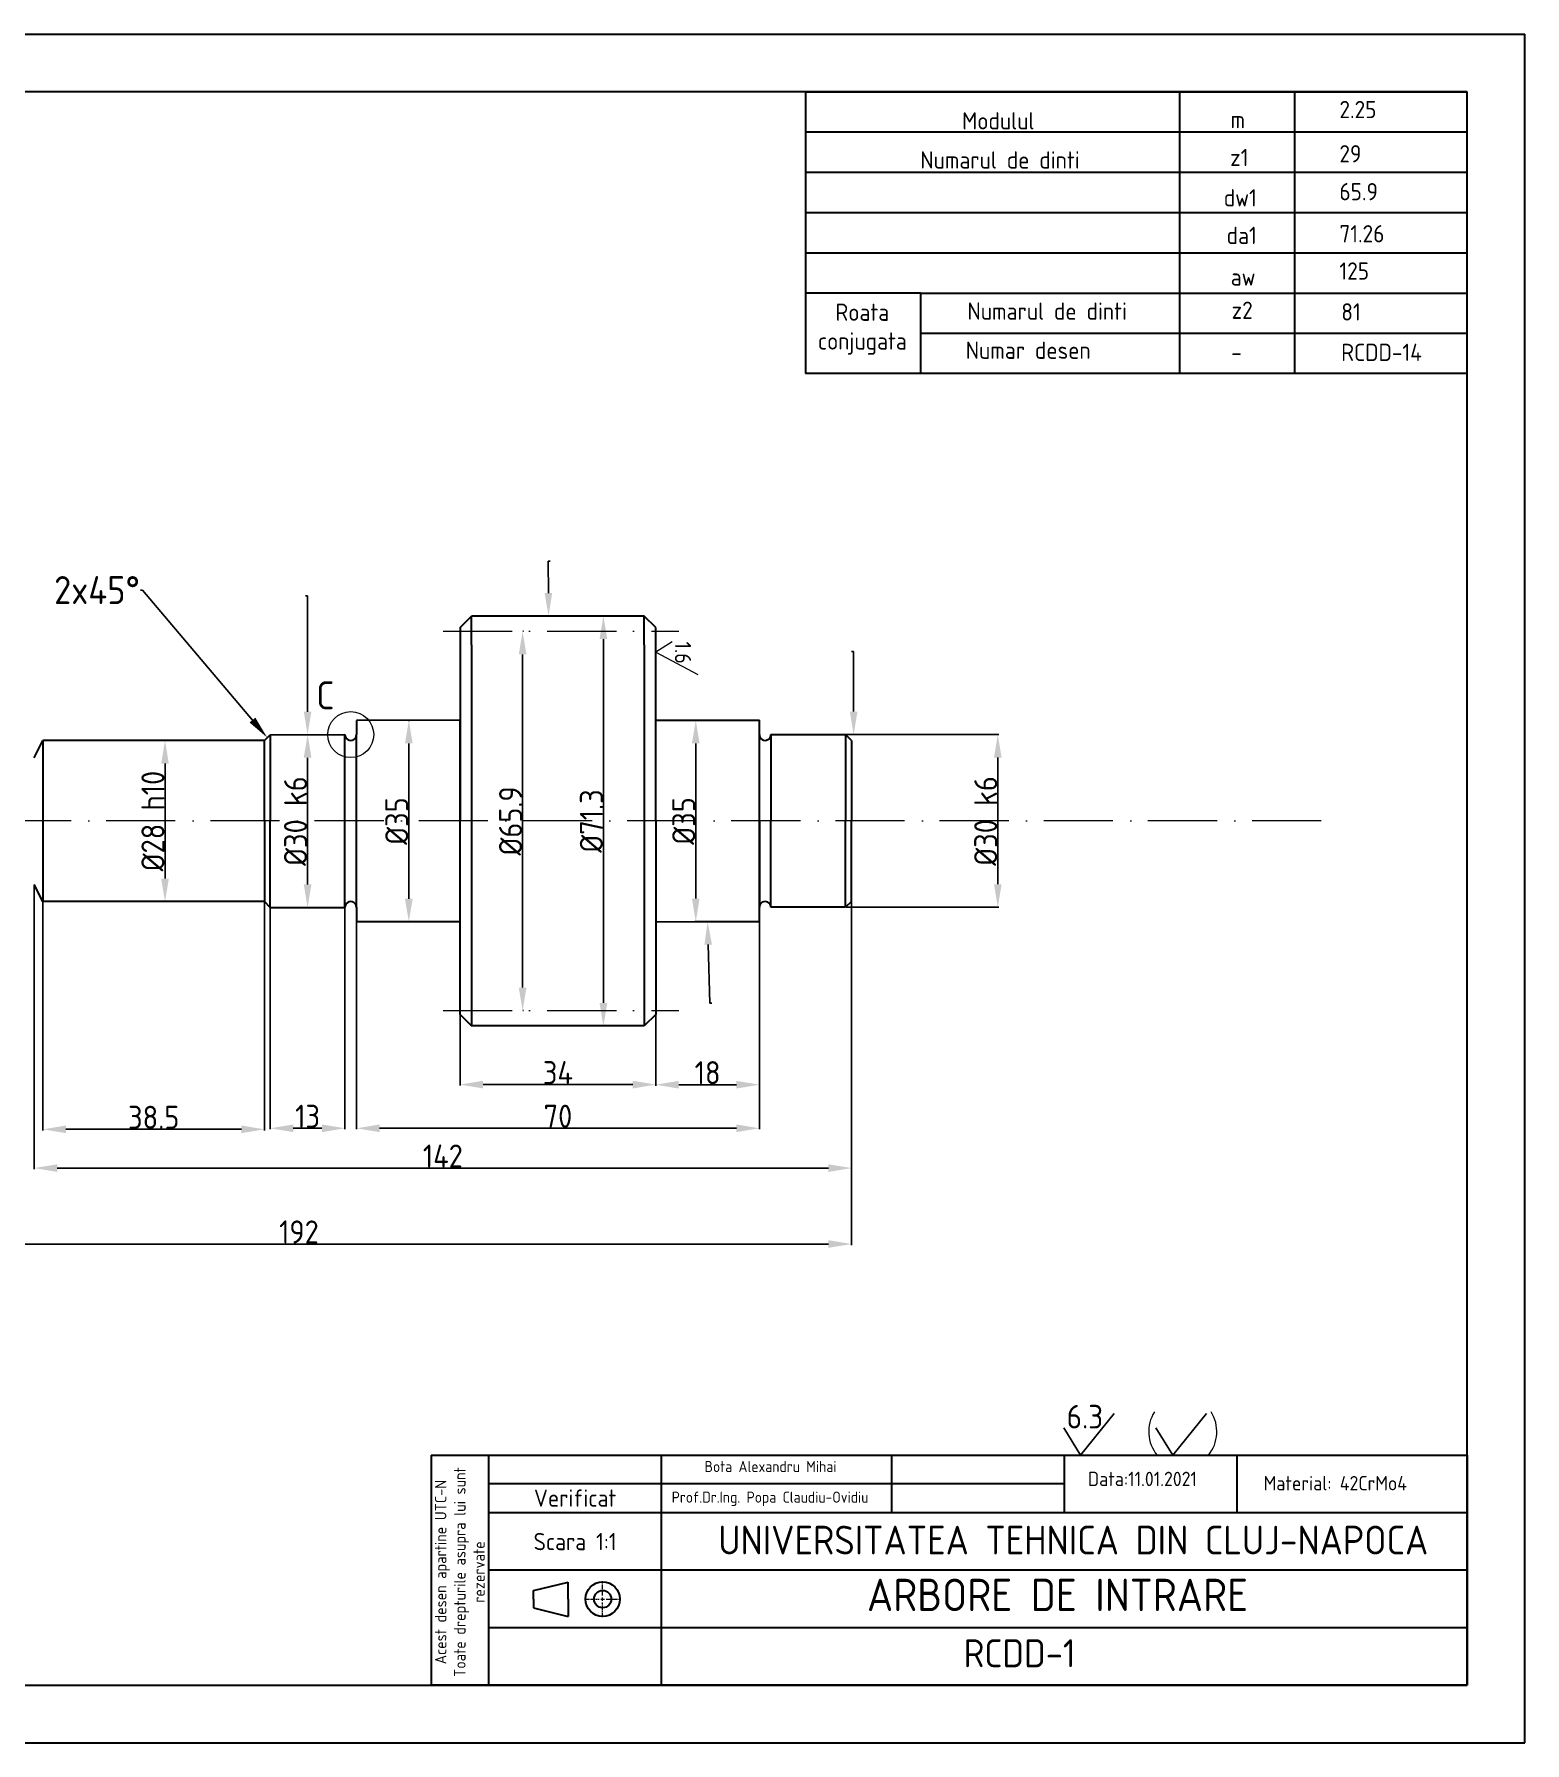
# Model space of a CAD drawing. Header units: millimetres. Extents: x -1 to 1843, y 0 to 1207.
# Drawn here: x 1582.3 to 1841.3, y 537 to 834 of the extents above; entities that cross this region are included whole.
import ezdxf
from ezdxf import colors
from ezdxf.entities.mleader import LeaderData, LeaderLine
from ezdxf.math import Vec2, Vec3

# ---------------------------------------------------------------- set-up
doc = ezdxf.new("R2010")
doc.units = ezdxf.units.MM
doc.linetypes.add('ACAD_ISO10W100', pattern=[18, 12, -3, 0, -3])
doc.linetypes.add('CENTER2', pattern=[1.125, 0.75, -0.125, 0.125, -0.125])
doc.layers.get('0').update_dxf_attribs({"lineweight": 30})
for name, color, linetype, lineweight in [('Axe', 7, 'ACAD_ISO10W100', 13), ('Center line', 7, 'ACAD_ISO10W100', 15), ('Hasuri', 7, 'Continuous', 13), ('Lini subtiri', 7, 'Continuous', 15), ('Thick', 7, 'Continuous', 30), ('Thin', 7, 'Continuous', 13)]:
    doc.layers.add(name, color=color, linetype=linetype, lineweight=lineweight)
doc.layers.add('LAYER1', color=7, linetype='Continuous')
doc.styles.get("Standard").update_dxf_attribs({"font": 'isocp.shx'})
doc.dimstyles.get("Standard").update_dxf_attribs({"dimtxt": 1, "dimasz": 4, "dimexe": 0.18, "dimexo": 0.0625, "dimgap": 0.09, "dimtad": 1, "dimtoh": 1, "dimdec": 1, "dimzin": 0, "dimdsep": 46, "dimtxsty": 'Standard', "dimcen": 0.09, "dimadec": 0, "dimazin": 0, "dimtfac": 1, "dimtdec": 1, "dimtofl": 0, "dimtmove": 0, "dimatfit": 3, "dimfxl": 1, "dimtolj": 1, "dimtzin": 0, "dimarcsym": 1})

# ---------------------------------------------------------------- blocks, each defined once
blk = doc.blocks.new('*U94')
at = {"layer": 'Center line', "color": 0, "linetype": 'CENTER2', "transparency": 16777216}
for p, q in [((0, 0.6), (0, 3.12)), ((-3.12, 0), (-0.6, 0)), ((0.6, 0), (3.12, 0)), ((0, -3.12), (0, -0.6))]:
    blk.add_line(p, q, dxfattribs=at)
at = {"layer": 'Center line', "color": 0, "linetype": 'Continuous', "transparency": 16777216}
for p, q in [((-0.3, 0), (0.3, 0)), ((0, -0.3), (0, 0.3))]:
    blk.add_line(p, q, dxfattribs=at)
blk = doc.blocks.new('*D97')
at = {"layer": 'Defpoints', "color": 0, "transparency": 16777216}
for p in [(1723.26, 712.29), (1749.7, 712.29), (1723.26, 682.29)]:
    blk.add_point(p, dxfattribs=at)
at = {"layer": 'Thin', "color": 0, "lineweight": -2, "transparency": 16777216}
for p, q in [((1723.33, 712.29), (1749.88, 712.29)), ((1749.7, 686.29), (1749.7, 708.29)), ((1723.33, 682.29), (1749.88, 682.29))]:
    blk.add_line(p, q, dxfattribs=at)
at = {"layer": 'Thin', "color": 0, "transparency": 16777216}
for points in [[(1749.04, 708.29), (1750.37, 708.29), (1749.7, 712.29)], [(1749.04, 686.29), (1750.37, 686.29), (1749.7, 682.29)]]:
    blk.add_solid(points, dxfattribs=at)
at = {"layer": 'Thin', "color": 0, "transparency": 16777216, "insert": (1747.61, 697.29), "char_height": 1, "width": 22.771, "attachment_point": 5, "rotation": 90}
blk.add_mtext('\\A1;{\\H4x;%%C30 k6}', dxfattribs=at)
blk = doc.blocks.new('*D98')
at = {"layer": 'Defpoints', "color": 0, "transparency": 16777216}
for p in [(1532.28, 688.27), (1724.28, 688.27), (1724.28, 623.75)]:
    blk.add_point(p, dxfattribs=at)
at = {"layer": 'Thin', "color": 0, "lineweight": -2, "transparency": 16777216}
for p, q in [((1532.28, 688.21), (1532.28, 623.57)), ((1724.28, 688.21), (1724.28, 623.57)), ((1536.28, 623.75), (1720.28, 623.75))]:
    blk.add_line(p, q, dxfattribs=at)
at = {"layer": 'Thin', "color": 0, "transparency": 16777216}
for points in [[(1536.28, 624.42), (1536.28, 623.09), (1532.28, 623.75)], [(1720.28, 624.42), (1720.28, 623.09), (1724.28, 623.75)]]:
    blk.add_solid(points, dxfattribs=at)
at = {"layer": 'Thin', "color": 0, "transparency": 16777216, "insert": (1628.28, 625.85), "char_height": 1, "width": 2.3325, "attachment_point": 5}
blk.add_mtext('\\A1;{\\H4x;192}', dxfattribs=at)
blk = doc.blocks.new('*D99')
at = {"layer": 'Defpoints', "color": 0, "transparency": 16777216}
for p in [(1697.23, 714.78), (1708.28, 714.78), (1708.28, 679.79)]:
    blk.add_point(p, dxfattribs=at)
at = {"layer": 'Thin', "color": 0, "lineweight": -2, "transparency": 16777216}
for p, q in [((1708.21, 714.78), (1697.05, 714.78)), ((1697.23, 683.79), (1697.23, 710.78)), ((1708.21, 679.79), (1697.05, 679.79))]:
    blk.add_line(p, q, dxfattribs=at)
at = {"layer": 'Thin', "color": 0, "transparency": 16777216}
for points in [[(1696.56, 710.78), (1697.89, 710.78), (1697.23, 714.78)], [(1696.56, 683.79), (1697.89, 683.79), (1697.23, 679.79)]]:
    blk.add_solid(points, dxfattribs=at)
at = {"layer": 'Thin', "color": 0, "transparency": 16777216, "insert": (1695.14, 697.29), "char_height": 1, "attachment_point": 5, "rotation": 90}
blk.add_mtext('\\A1;{\\H4x;%%C35}', dxfattribs=at)
blk = doc.blocks.new('*D100')
at = {"layer": 'Defpoints', "color": 0, "transparency": 16777216}
for p in [(1582.28, 686.27), (1724.28, 683.29), (1582.28, 636.95)]:
    blk.add_point(p, dxfattribs=at)
at = {"layer": 'Thin', "color": 0, "lineweight": -2, "transparency": 16777216}
for p, q in [((1582.28, 686.21), (1582.28, 636.77)), ((1724.28, 683.23), (1724.28, 636.77)), ((1720.28, 636.95), (1586.28, 636.95))]:
    blk.add_line(p, q, dxfattribs=at)
at = {"layer": 'Thin', "color": 0, "transparency": 16777216}
for points in [[(1586.28, 637.61), (1586.28, 636.28), (1582.28, 636.95)], [(1720.28, 637.61), (1720.28, 636.28), (1724.28, 636.95)]]:
    blk.add_solid(points, dxfattribs=at)
at = {"layer": 'Thin', "color": 0, "transparency": 16777216, "insert": (1653.28, 639.04), "char_height": 1, "attachment_point": 5}
blk.add_mtext('\\A1;{\\H4x;142}', dxfattribs=at)
blk = doc.blocks.new('*D101')
at = {"layer": 'Defpoints', "color": 0, "transparency": 16777216}
for p in [(1688.28, 732.91), (1681.18, 661.65), (1688.28, 661.65)]:
    blk.add_point(p, dxfattribs=at)
at = {"layer": 'Thin', "color": 0, "lineweight": -2, "transparency": 16777216}
for p, q in [((1688.21, 732.91), (1681, 732.91)), ((1681.18, 728.91), (1681.18, 665.65)), ((1688.21, 661.65), (1681, 661.65))]:
    blk.add_line(p, q, dxfattribs=at)
at = {"layer": 'Thin', "color": 0, "transparency": 16777216}
for points in [[(1680.51, 728.91), (1681.85, 728.91), (1681.18, 732.91)], [(1680.51, 665.65), (1681.85, 665.65), (1681.18, 661.65)]]:
    blk.add_solid(points, dxfattribs=at)
at = {"layer": 'Thin', "color": 0, "transparency": 16777216, "insert": (1679.09, 697.28), "char_height": 1, "attachment_point": 5, "rotation": 90}
blk.add_mtext('\\A1;{\\H4x;%%C71.3}', dxfattribs=at)
blk = doc.blocks.new('*D102')
at = {"layer": 'Defpoints', "color": 0, "transparency": 16777216}
for p in [(1667.14, 730.25), (1667.14, 730.25), (1667.14, 664.33)]:
    blk.add_point(p, dxfattribs=at)
at = {"layer": 'Thin', "color": 0, "lineweight": -2, "transparency": 16777216}
for p, q in [((1667.2, 730.25), (1667.32, 730.25)), ((1667.14, 668.33), (1667.14, 726.25)), ((1667.2, 664.33), (1667.32, 664.33))]:
    blk.add_line(p, q, dxfattribs=at)
at = {"layer": 'Thin', "color": 0, "transparency": 16777216}
for points in [[(1666.47, 726.25), (1667.81, 726.25), (1667.14, 730.25)], [(1666.47, 668.33), (1667.81, 668.33), (1667.14, 664.33)]]:
    blk.add_solid(points, dxfattribs=at)
at = {"layer": 'Thin', "color": 0, "transparency": 16777216, "insert": (1665.05, 697.29), "char_height": 1, "attachment_point": 5, "rotation": 90}
blk.add_mtext('\\A1;{\\H4x;%%C65.9}', dxfattribs=at)
blk = doc.blocks.new('*D103')
at = {"layer": 'Defpoints', "color": 0, "transparency": 16777216}
for p in [(1647.28, 714.77), (1647.37, 714.77), (1647.28, 679.77)]:
    blk.add_point(p, dxfattribs=at)
at = {"layer": 'Thin', "color": 0, "lineweight": -2, "transparency": 16777216}
for p, q in [((1647.34, 714.77), (1647.55, 714.77)), ((1647.37, 683.77), (1647.37, 710.77)), ((1647.34, 679.77), (1647.55, 679.77))]:
    blk.add_line(p, q, dxfattribs=at)
at = {"layer": 'Thin', "color": 0, "transparency": 16777216}
for points in [[(1646.7, 710.77), (1648.03, 710.77), (1647.37, 714.77)], [(1646.7, 683.77), (1648.03, 683.77), (1647.37, 679.77)]]:
    blk.add_solid(points, dxfattribs=at)
at = {"layer": 'Thin', "color": 0, "transparency": 16777216, "insert": (1645.28, 697.27), "char_height": 1, "attachment_point": 5, "rotation": 90}
blk.add_mtext('\\A1;{\\H4x;%%C35}', dxfattribs=at)
blk = doc.blocks.new('*D104')
at = {"layer": 'Defpoints', "color": 0, "transparency": 16777216}
for p in [(1629.78, 712.28), (1629.78, 712.28), (1629.78, 682.27)]:
    blk.add_point(p, dxfattribs=at)
at = {"layer": 'Thin', "color": 0, "lineweight": -2, "transparency": 16777216}
for p, q in [((1629.84, 712.28), (1629.96, 712.28)), ((1629.78, 686.27), (1629.78, 708.28)), ((1629.72, 682.27), (1629.6, 682.27))]:
    blk.add_line(p, q, dxfattribs=at)
at = {"layer": 'Thin', "color": 0, "transparency": 16777216}
for points in [[(1629.11, 708.28), (1630.45, 708.28), (1629.78, 712.28)], [(1629.11, 686.27), (1630.45, 686.27), (1629.78, 682.27)]]:
    blk.add_solid(points, dxfattribs=at)
at = {"layer": 'Thin', "color": 0, "transparency": 16777216, "insert": (1627.69, 697.27), "char_height": 1, "width": 17.6125, "attachment_point": 5, "rotation": 90}
blk.add_mtext('\\A1;{\\H4x;%%C30 k6}', dxfattribs=at)
blk = doc.blocks.new('*D105')
at = {"layer": 'Defpoints', "color": 0, "transparency": 16777216}
for p in [(1603.04, 711.27), (1605.01, 711.27), (1603.04, 683.27)]:
    blk.add_point(p, dxfattribs=at)
at = {"layer": 'Thin', "color": 0, "lineweight": -2, "transparency": 16777216}
for p, q in [((1603.1, 711.27), (1605.19, 711.27)), ((1605.01, 687.27), (1605.01, 707.27)), ((1603.1, 683.27), (1605.19, 683.27))]:
    blk.add_line(p, q, dxfattribs=at)
at = {"layer": 'Thin', "color": 0, "transparency": 16777216}
for points in [[(1604.34, 707.27), (1605.67, 707.27), (1605.01, 711.27)], [(1604.34, 687.27), (1605.67, 687.27), (1605.01, 683.27)]]:
    blk.add_solid(points, dxfattribs=at)
at = {"layer": 'Thin', "color": 0, "transparency": 16777216, "insert": (1602.91, 697.27), "char_height": 1, "attachment_point": 5, "rotation": 90}
blk.add_mtext('\\A1;{\\H4x;%%C28 h10}', dxfattribs=at)
blk = doc.blocks.new('*D107')
at = {"layer": 'Defpoints', "color": 0, "transparency": 16777216}
for p in [(1656.28, 663.65), (1690.28, 663.65), (1656.28, 651.46)]:
    blk.add_point(p, dxfattribs=at)
at = {"layer": 'Thin', "color": 0, "lineweight": -2, "transparency": 16777216}
for p, q in [((1656.28, 663.59), (1656.28, 651.28)), ((1690.28, 663.59), (1690.28, 651.28)), ((1686.28, 651.46), (1660.28, 651.46))]:
    blk.add_line(p, q, dxfattribs=at)
at = {"layer": 'Thin', "color": 0, "transparency": 16777216}
for points in [[(1660.28, 652.13), (1660.28, 650.79), (1656.28, 651.46)], [(1686.28, 652.13), (1686.28, 650.79), (1690.28, 651.46)]]:
    blk.add_solid(points, dxfattribs=at)
at = {"layer": 'Thin', "color": 0, "transparency": 16777216, "insert": (1673.28, 653.55), "char_height": 1, "attachment_point": 5}
blk.add_mtext('\\A1;{\\H4x;34}', dxfattribs=at)
blk = doc.blocks.new('*D108')
at = {"layer": 'Defpoints', "color": 0, "transparency": 16777216}
for p in [(1638.28, 679.77), (1708.28, 679.79), (1708.28, 643.87)]:
    blk.add_point(p, dxfattribs=at)
at = {"layer": 'Thin', "color": 0, "lineweight": -2, "transparency": 16777216}
for p, q in [((1638.28, 679.71), (1638.28, 643.69)), ((1708.28, 679.73), (1708.28, 643.69)), ((1642.28, 643.87), (1704.28, 643.87))]:
    blk.add_line(p, q, dxfattribs=at)
at = {"layer": 'Thin', "color": 0, "transparency": 16777216}
for points in [[(1642.28, 644.53), (1642.28, 643.2), (1638.28, 643.87)], [(1704.28, 644.53), (1704.28, 643.2), (1708.28, 643.87)]]:
    blk.add_solid(points, dxfattribs=at)
at = {"layer": 'Thin', "color": 0, "transparency": 16777216, "insert": (1673.28, 645.96), "char_height": 1, "attachment_point": 5}
blk.add_mtext('\\A1;{\\H4x;70}', dxfattribs=at)
blk = doc.blocks.new('*D109')
at = {"layer": 'Defpoints', "color": 0, "transparency": 16777216}
for p in [(1623.29, 682.27), (1636.28, 682.26), (1636.28, 643.87)]:
    blk.add_point(p, dxfattribs=at)
at = {"layer": 'Thin', "color": 0, "lineweight": -2, "transparency": 16777216}
for p, q in [((1623.29, 682.21), (1623.29, 643.69)), ((1636.28, 682.2), (1636.28, 643.69)), ((1627.29, 643.87), (1632.28, 643.87))]:
    blk.add_line(p, q, dxfattribs=at)
at = {"layer": 'Thin', "color": 0, "transparency": 16777216}
for points in [[(1627.29, 644.53), (1627.29, 643.2), (1623.29, 643.87)], [(1632.28, 644.53), (1632.28, 643.2), (1636.28, 643.87)]]:
    blk.add_solid(points, dxfattribs=at)
at = {"layer": 'Thin', "color": 0, "transparency": 16777216, "insert": (1629.78, 645.96), "char_height": 1, "attachment_point": 5}
blk.add_mtext('\\A1;{\\H4x;13}', dxfattribs=at)
blk = doc.blocks.new('*D110')
at = {"layer": 'Defpoints', "color": 0, "transparency": 16777216}
for p in [(1583.8, 683.27), (1622.28, 683.27), (1583.8, 643.69)]:
    blk.add_point(p, dxfattribs=at)
at = {"layer": 'Thin', "color": 0, "lineweight": -2, "transparency": 16777216}
for p, q in [((1583.8, 683.21), (1583.8, 643.51)), ((1622.28, 683.21), (1622.28, 643.51)), ((1618.28, 643.69), (1587.8, 643.69))]:
    blk.add_line(p, q, dxfattribs=at)
at = {"layer": 'Thin', "color": 0, "transparency": 16777216}
for points in [[(1587.8, 644.35), (1587.8, 643.02), (1583.8, 643.69)], [(1618.28, 644.35), (1618.28, 643.02), (1622.28, 643.69)]]:
    blk.add_solid(points, dxfattribs=at)
at = {"layer": 'Thin', "color": 0, "transparency": 16777216, "insert": (1603.04, 645.78), "char_height": 1, "attachment_point": 5}
blk.add_mtext('\\A1;{\\H4x;38.5}', dxfattribs=at)
blk = doc.blocks.new('*D111')
at = {"layer": 'Defpoints', "color": 0, "transparency": 16777216}
for p in [(1690.28, 679.78), (1708.28, 679.79), (1708.28, 651.44)]:
    blk.add_point(p, dxfattribs=at)
at = {"layer": 'Thin', "color": 0, "lineweight": -2, "transparency": 16777216}
for p, q in [((1690.28, 679.72), (1690.28, 651.26)), ((1708.28, 679.73), (1708.28, 651.26)), ((1694.28, 651.44), (1704.28, 651.44))]:
    blk.add_line(p, q, dxfattribs=at)
at = {"layer": 'Thin', "color": 0, "transparency": 16777216}
for points in [[(1694.28, 652.11), (1694.28, 650.77), (1690.28, 651.44)], [(1704.28, 652.11), (1704.28, 650.77), (1708.28, 651.44)]]:
    blk.add_solid(points, dxfattribs=at)
at = {"layer": 'Thin', "color": 0, "transparency": 16777216, "insert": (1699.28, 653.53), "char_height": 1, "attachment_point": 5}
blk.add_mtext('\\A1;{\\H4x;18}', dxfattribs=at)

msp = doc.modelspace()

# ---------------------------------------------------------------- linework, layer by layer
for p, q in [((1421.27, 834.05), (1841.27, 834.05)), ((1841.27, 537.05), (1841.27, 834.05)), ((1831.27, 824.05), (1441.27, 824.05)), ((1716.27, 824.05), (1716.27, 782.05)), ((1716.27, 824.05), (1831.27, 824.05)), ((1781.27, 824.05), (1781.27, 782.05)), ((1801.27, 824.05), (1801.27, 782.05)), ((1831.27, 547.05), (1831.27, 824.05)), ((1831.27, 775.05), (1831.27, 824.05)), ((1716.27, 796.05), (1831.27, 796.05)), ((1736.27, 796.05), (1736.27, 795.97)), ((1736.27, 789.05), (1716.27, 789.05)), ((1736.27, 789.05), (1831.27, 789.05)), ((1736.27, 789.05), (1736.27, 775.05)), ((1736.27, 789.05), (1736.27, 782.05)), ((1716.27, 782.05), (1716.27, 775.05)), ((1736.27, 782.05), (1831.27, 782.05)), ((1781.27, 782.05), (1781.27, 775.05)), ((1801.27, 782.05), (1801.27, 775.05)), ((1831.27, 775.05), (1716.27, 775.05)), ((1651.27, 587.05), (1831.27, 587.05)), ((1651.27, 587.05), (1651.27, 547.05)), ((1661.27, 547.05), (1661.27, 587.05)), ((1691.27, 547.05), (1691.27, 587.05)), ((1731.27, 577.05), (1731.27, 587.05)), ((1761.27, 577.05), (1761.27, 587.05)), ((1791.27, 577.05), (1791.27, 587.05)), ((1831.27, 587.05), (1831.27, 547.05)), ((1761.27, 582.05), (1661.27, 582.05)), ((1831.27, 577.05), (1661.27, 577.05)), ((1831.27, 567.05), (1661.27, 567.05)), ((1669.05, 563.5), (1675.05, 565)), ((1675.05, 562), (1675.05, 565)), ((1669.05, 562), (1669.05, 563.5)), ((1669.05, 562), (1669.05, 560.5)), ((1675.05, 562), (1675.05, 559)), ((1669.05, 560.5), (1675.05, 559)), ((1831.27, 557.05), (1661.27, 557.05)), ((1441.27, 547.05), (1831.27, 547.05)), ((1831.27, 547.05), (1651.23, 547.05)), ((1421.27, 537.05), (1841.27, 537.05))]:
    msp.add_line(p, q)
at = {"color": 7, "linetype": 'Continuous', "lineweight": 18}
for p, q in [((1716.27, 824.05), (1716.27, 796.05)), ((1781.27, 824.05), (1781.27, 796.05)), ((1801.27, 824.05), (1801.27, 796.05)), ((1831.27, 796.05), (1716.27, 796.05)), ((1716.27, 796.05), (1716.27, 782.05)), ((1736.27, 796.05), (1736.27, 795.97)), ((1781.27, 796.05), (1781.27, 782.05)), ((1801.27, 796.05), (1801.27, 782.05)), ((1736.27, 789.05), (1831.27, 789.05))]:
    msp.add_line(p, q, dxfattribs=at)
at = {"color": 7, "linetype": 'Continuous', "lineweight": 30}
for p, q in [((1716.27, 817.05), (1831.27, 817.05)), ((1716.27, 810.05), (1831.27, 810.05)), ((1716.27, 803.05), (1831.27, 803.05))]:
    msp.add_line(p, q, dxfattribs=at)
for radius in [3, 1.5]:
    msp.add_circle((1681.05, 562.03), radius)
at = {"layer": 'Axe'}
for p, q in [((1653.33, 730.25), (1694.27, 730.25)), ((1805.9, 697.29), (1448.67, 697.29)), ((1653.33, 664.33), (1694.27, 664.33))]:
    msp.add_line(p, q, dxfattribs=at)
at = {"layer": 'Hasuri'}
msp.add_circle((1637.28, 712.29), 4, dxfattribs=at)
at = {"layer": 'LAYER1', "linetype": 'ByBlock', "lineweight": -2}
for p, q in [((1769.92, 594.32), (1764.07, 587.05)), ((1785.94, 594.32), (1780.09, 587.05)), ((1764.07, 587.05), (1761.17, 591.8)), ((1780.09, 587.05), (1777.18, 591.8))]:
    msp.add_line(p, q, dxfattribs=at)
at = {"layer": 'Lini subtiri'}
for centre, start, end in [((1782.46, 591.14), 148.1227, 218.8323), ((1781.23, 591.14), 321.1677, 31.8773)]:
    msp.add_arc(centre, 6.53, start, end, dxfattribs=at)
at = {"layer": 'Thick'}
for p, q in [((1656.28, 730.91), (1658.28, 732.91)), ((1656.28, 730.91), (1656.28, 697.28)), ((1688.28, 732.91), (1658.28, 732.91)), ((1658.28, 727.9), (1658.28, 732.91)), ((1690.28, 730.91), (1688.28, 732.91)), ((1688.28, 727.9), (1688.28, 732.91)), ((1690.28, 697.28), (1690.28, 730.91)), ((1658.28, 727.9), (1658.28, 667.92)), ((1688.28, 727.9), (1688.28, 669.44)), ((1656.28, 714.78), (1638.28, 714.77)), ((1638.28, 714.77), (1638.28, 712.3)), ((1656.28, 697.28), (1656.28, 714.78)), ((1690.28, 714.78), (1708.28, 714.78)), ((1708.28, 679.79), (1708.28, 714.78)), ((1582.28, 708.27), (1583.8, 711.27)), ((1622.28, 711.27), (1583.8, 711.27)), ((1583.8, 711.27), (1583.8, 683.27)), ((1622.28, 711.27), (1623.29, 712.27)), ((1622.28, 697.28), (1622.28, 711.27)), ((1623.29, 712.27), (1636.28, 712.29)), ((1623.29, 712.27), (1623.29, 697.27)), ((1636.28, 697.27), (1636.28, 712.29)), ((1638.28, 697.27), (1638.28, 712.27)), ((1708.28, 697.29), (1708.28, 712.29)), ((1710.28, 712.3), (1710.28, 697.29)), ((1710.28, 712.3), (1723.26, 712.29)), ((1724.28, 711.29), (1723.26, 712.29)), ((1723.26, 712.29), (1723.26, 697.29)), ((1724.28, 711.29), (1724.28, 697.29)), ((1622.28, 697.27), (1622.28, 683.27)), ((1623.29, 682.27), (1623.29, 697.27)), ((1636.28, 682.26), (1636.28, 697.27)), ((1638.28, 682.26), (1638.28, 697.27)), ((1656.28, 663.65), (1656.28, 697.28)), ((1690.28, 697.28), (1690.28, 663.65)), ((1708.28, 697.29), (1708.28, 682.29)), ((1710.28, 682.29), (1710.28, 697.29)), ((1723.26, 682.29), (1723.26, 697.29)), ((1724.28, 683.29), (1724.28, 697.29)), ((1583.8, 683.27), (1582.28, 686.27)), ((1622.28, 683.27), (1583.8, 683.27)), ((1623.29, 682.27), (1622.28, 683.27)), ((1724.28, 683.29), (1723.26, 682.29)), ((1623.29, 682.27), (1636.28, 682.26)), ((1638.28, 682.28), (1638.28, 679.77)), ((1723.26, 682.29), (1710.28, 682.29)), ((1656.28, 679.78), (1638.28, 679.77)), ((1690.28, 679.78), (1708.28, 679.79)), ((1688.28, 669.44), (1688.28, 661.65)), ((1658.28, 667.92), (1658.28, 661.65)), ((1656.28, 663.65), (1658.28, 661.65)), ((1690.28, 663.65), (1688.28, 661.65)), ((1688.28, 661.65), (1658.28, 661.65))]:
    msp.add_line(p, q, dxfattribs=at)
for centre, start, end in [((1637.28, 712.29), 180, 0.6821), ((1709.28, 712.29), 179.3179, 0), ((1637.28, 682.27), 359.3179, 180), ((1709.28, 682.29), 0, 180.6821)]:
    msp.add_arc(centre, 1, start, end, dxfattribs=at)
at = {"layer": 'Thin'}
for p, q in [((1693.15, 728.44), (1690.28, 726.64)), ((1690.28, 726.64), (1697.57, 722.73))]:
    msp.add_line(p, q, dxfattribs=at)

# ---------------------------------------------------------------- block references
at = {"layer": 'Center line', "linetype": 'CENTER2'}
msp.add_blockref('*U94', (1681.05, 562.03), dxfattribs=at)

# ---------------------------------------------------------------- texts
at = {"attachment_point": 1}
for s, width, gutter_width, heights, insert, char_height in [('\\pxqc;Modulul', 30, 1, [5.32], (1734.79, 820.49), 3), ('m', 30, 1, [0], (1790.13, 820.69), 3), ('2.25', 30, 1, [0], (1809.06, 822.45), 3), ('z1', 30, 1, [0], (1790.08, 814.12), 3), ('29', 30, 1, [0], (1809.06, 814.76), 3), ('Numarul de dinti', 30, 1, [5.32], (1736.23, 813.68), 3), ('65.9', 30, 1, [0], (1809.06, 808.17), 3), ('dw1', 30, 1, [0], (1788.96, 807.11), 3), ('da1', 30, 1, [0], (1789.46, 800.57), 3), ('71.26', 30, 1, [0], (1809.06, 800.86), 3), ('125', 30, 1, [0], (1809.06, 794.38), 3), ('aw', 30, 1, [0], (1790.17, 793.34), 3), ('\\pxqc;Roata conjugata', 17.2394, 1, [12.12], (1717.55, 787.22), 3), ('Numarul de dinti', 30, 1, [5.32], (1744.43, 787.41), 3), ('z2', 30, 1, [0], (1790.33, 787.56), 3), ('81', 30, 1, [0], (1809.38, 787.27), 3), ('-', 30, 1, [0], (1790.26, 780.24), 3), ('RCDD-14', 30, 1, [0], (1809.37, 780.24), 3), ('\\pxqc;Bota Alexandru Mihai', 40.6124, 0, [4.28], (1689.91, 586.03), 1.9197), ('\\pxqc;Data:11.01.2021', 33.3293, 0, [5.57], (1758.18, 584.17), 2.5), ('Material: 42CrMo4', 46.1795, 0, [3.93], (1795.9, 583.43), 2.5), ('\\pxqc;Verificat', 30, 1, [0], (1661.27, 581.09), 3), ('\\pxqc;Prof.Dr.Ing. Popa Claudiu-Ovidiu', 40.6124, 0, [4.28], (1689.83, 580.71), 1.9197), ('\\pxqc;Scara 1:1', 30, 1, [0], (1661.27, 573.53), 3), ('\\pxqc;UNIVERSITATEA TEHNICA DIN CLUJ-NAPOCA', 143.1061, 1, [0], (1691.27, 574.79), 5), ('\\pxqc;ARBORE DE INTRARE', 119.2764, 0, [12.57], (1700.44, 565.58), 5.6381), ('RCDD-1', 48.6495, 1.62, [0], (1743.76, 555.05), 4.865)]:
    msp.add_mtext_dynamic_manual_height_columns(s, width=width, gutter_width=gutter_width, heights=heights, dxfattribs=dict(at, insert=insert, char_height=char_height))
at = {"insert": (1744.13, 780.61), "char_height": 3, "width": 29.295, "attachment_point": 1}
msp.add_mtext('Numar desen', dxfattribs=at)
at = {"layer": 'LAYER1', "linetype": 'ByBlock', "lineweight": -2, "insert": (1761.67, 595.79), "char_height": 4.1, "attachment_point": 1}
msp.add_mtext_dynamic_manual_height_columns('6.3', width=5.6954, gutter_width=20.5, heights=[0], dxfattribs=at)
at = {"layer": 'Lini subtiri', "insert": (1651.9, 544.83), "char_height": 2, "attachment_point": 1, "rotation": 90}
msp.add_mtext_dynamic_manual_height_columns('\\pxqc;Acest desen apartine UTC-N \\PToate drepturile asupra lui sunt \\Prezervate', width=43.7996, gutter_width=1, heights=[10], dxfattribs=at)
at = {"layer": 'Thick', "insert": (1631.3, 721.55), "char_height": 4.86, "attachment_point": 1}
msp.add_mtext_dynamic_manual_height_columns('C', width=4.3304, gutter_width=1, heights=[0], dxfattribs=at)
at = {"layer": 'Thin', "insert": (1696.43, 728.46), "char_height": 2.825, "attachment_point": 1, "rotation": 270}
msp.add_mtext_dynamic_manual_height_columns('1.6', width=3.4348, gutter_width=0.581, heights=[0], dxfattribs=at)

# ---------------------------------------------------------------- dimensions: what is measured, and where the dimension line sits
at = {"layer": 'Thin'}
for base, p1, p2, text, picture, middle in [((1681.18, 661.65), (1688.28, 732.91), (1688.28, 661.65), '{\\H4x;%%C71.3}', '*D101', (1679.09, 697.28)), ((1667.14, 730.25), (1667.14, 664.33), (1667.14, 730.25), '{\\H4x;%%C65.9}', '*D102', (1665.05, 697.29)), ((1647.37, 714.77), (1647.28, 679.77), (1647.28, 714.77), '{\\H4x;%%C35}', '*D103', (1645.28, 697.27)), ((1697.23, 714.78), (1708.28, 679.79), (1708.28, 714.78), '{\\H4x;%%C35}', '*D99', (1695.14, 697.29)), ((1605.01, 711.27), (1603.04, 683.27), (1603.04, 711.27), '{\\H4x;%%C28 h10}', '*D105', (1602.91, 697.27)), ((1629.78, 712.28), (1629.78, 682.27), (1629.78, 712.28), '{\\H4x;%%C30 k6}', '*D104', (1627.69, 697.27)), ((1749.7, 712.29), (1723.26, 682.29), (1723.26, 712.29), '{\\H4x;%%C30 k6}', '*D97', (1747.61, 697.29))]:
    dim = msp.add_linear_dim(base=base, p1=p1, p2=p2, angle=90, text=text, dimstyle='Standard', dxfattribs=at)
    dim.commit()
    dim.dimension.update_dxf_attribs({"geometry": picture, "text_midpoint": middle})
for base, p1, p2, text, picture, middle in [((1724.28, 623.75), (1532.28, 688.27), (1724.28, 688.27), '{\\H4x;192}', '*D98', (1628.28, 625.85)), ((1582.28, 636.95), (1724.28, 683.29), (1582.28, 686.27), '{\\H4x;142}', '*D100', (1653.28, 639.04)), ((1583.8, 643.69), (1622.28, 683.27), (1583.8, 683.27), '{\\H4x;<>}', '*D110', (1603.04, 645.78)), ((1636.28, 643.87), (1623.29, 682.27), (1636.28, 682.26), '{\\H4x;13}', '*D109', (1629.78, 645.96)), ((1708.28, 643.87), (1638.28, 679.77), (1708.28, 679.79), '{\\H4x;70}', '*D108', (1673.28, 645.96)), ((1708.28, 651.44), (1690.28, 679.78), (1708.28, 679.79), '{\\H4x;18}', '*D111', (1699.28, 653.53)), ((1656.28, 651.46), (1690.28, 663.65), (1656.28, 663.65), '{\\H4x;34}', '*D107', (1673.28, 653.55))]:
    dim = msp.add_linear_dim(base=base, p1=p1, p2=p2, text=text, dimstyle='Standard', dxfattribs=at)
    dim.commit()
    dim.dimension.update_dxf_attribs({"geometry": picture, "text_midpoint": middle})

# ---------------------------------------------------------------- leaders
ml = msp.add_multileader_mtext('Standard', dxfattribs=at)
ml.set_content('', color=256)
ml.set_leader_properties()
ml.build(insert=Vec2(0, 0))
ml.multileader.update_dxf_attribs({"dogleg_length": 0.36})
ctx = ml.context
ctx.base_point, ctx.char_height, ctx.landing_gap_size, ctx.plane_origin = Vec3(1671.94, 742.45), 10, 0.09, Vec3(1670.6, 732.91)
notes = []
notes.append((ctx, [(0, (1, 1, 0), (1671.58, 742.45), (1, 0), 0.36, [(0, [(1671.65, 732.91)], 0, [])])]))
ctx.mtext.insert, ctx.mtext.flow_direction = Vec3(1672.03, 747.45), 5
ml = msp.add_multileader_mtext('Standard', dxfattribs=at)
ml.set_content('2x45%%D', color=256)
ml.set_leader_properties()
ml.build(insert=Vec2(0, 0))
ml.multileader.update_dxf_attribs({"dogleg_length": 0.36})
ctx = ml.context
ctx.base_point, ctx.char_height, ctx.landing_gap_size, ctx.plane_origin = Vec3(1584.88, 737.42), 4.86, 0.09, Vec3(1623.29, 712.27)
ctx.text_align_type = 2
notes.append((ctx, [(1, (1, 1, 0), (1601.09, 737.42), (-1, 0), 0.36, [(0, [(1622.78, 711.77)], 0, [])])]))
ctx.mtext.insert, ctx.mtext.alignment, ctx.mtext.flow_direction = Vec3(1600.64, 739.85), 3, 5
ml = msp.add_multileader_mtext('Standard', dxfattribs=at)
ml.set_content('', color=256)
ml.set_leader_properties()
ml.build(insert=Vec2(0, 0))
ml.multileader.update_dxf_attribs({"dogleg_length": 0.36})
ctx = ml.context
ctx.base_point, ctx.char_height, ctx.landing_gap_size, ctx.plane_origin = Vec3(1629.24, 736.41), 10, 0.09, Vec3(1629.78, 712.28)
ctx.text_align_type = 2
notes.append((ctx, [(0, (1, 1, 0), (1629.78, 736.41), (-1, 0), 0.36, [(0, [(1629.78, 712.28)], 0, [])])]))
ctx.mtext.insert, ctx.mtext.alignment, ctx.mtext.flow_direction = Vec3(1629.33, 741.41), 3, 5
ml = msp.add_multileader_mtext('Standard', dxfattribs=at)
ml.set_content('', color=256)
ml.set_leader_properties()
ml.build(insert=Vec2(0, 0))
ml.multileader.update_dxf_attribs({"dogleg_length": 0.36})
ctx = ml.context
ctx.base_point, ctx.char_height, ctx.landing_gap_size, ctx.plane_origin = Vec3(1724.12, 726.74), 10, 0.09, Vec3(1724.66, 712.29)
ctx.text_align_type = 2
notes.append((ctx, [(0, (1, 1, 0), (1724.66, 726.74), (-1, 0), 0.36, [(0, [(1724.66, 712.29)], 0, [])])]))
ctx.mtext.insert, ctx.mtext.alignment, ctx.mtext.flow_direction = Vec3(1724.21, 731.74), 3, 5
ml = msp.add_multileader_mtext('Standard', dxfattribs=at)
ml.set_content('', color=256)
ml.set_leader_properties()
ml.build(insert=Vec2(0, 0))
ml.multileader.update_dxf_attribs({"dogleg_length": 0.36})
ctx = ml.context
ctx.base_point, ctx.char_height, ctx.landing_gap_size, ctx.plane_origin = Vec3(1700.01, 665.59), 10, 0.09, Vec3(1699.28, 679.79)
notes.append((ctx, [(0, (1, 1, 0), (1699.65, 665.59), (1, 0), 0.36, [(0, [(1699.28, 679.79)], 0, [])])]))
ctx.mtext.insert, ctx.mtext.flow_direction = Vec3(1700.1, 670.59), 5
for ctx, leaders in notes:
    for number, flags, end, landing, length, lines in leaders:
        leader = LeaderData()
        leader.index, (leader.has_last_leader_line, leader.has_dogleg_vector, leader.attachment_direction) = number, flags
        leader.last_leader_point, leader.dogleg_vector, leader.dogleg_length = Vec3(end), Vec3(landing), length
        for number, points, colour, breaks in lines:
            line = LeaderLine()
            line.index, line.vertices, line.color, line.breaks = number, Vec3.list(points), colors.encode_raw_color(colour), breaks
            leader.lines.append(line)
        ctx.leaders.append(leader)

doc.saveas('drawing.dxf')
